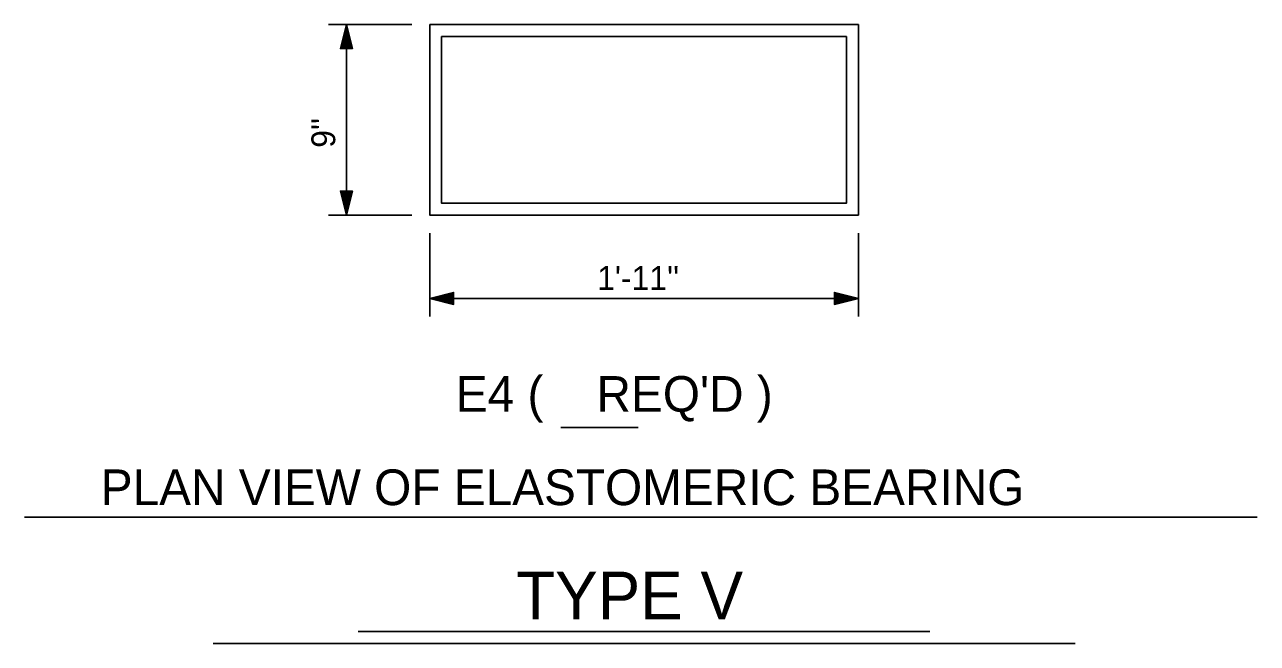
# Model space of a CAD drawing. Extents: x 0 to 18.3, y 0 to 14.8.
# Drawn here: x 1.485 to 5.799, y 5.234 to 7.401 of the extents above; entities that cross this region are included whole.
import ezdxf

# ---------------------------------------------------------------- set-up
doc = ezdxf.new("R2010")
doc.units = 0
for name, color, linetype in [('Dimension Lines', 7, 'Continuous'), ('Miscellaneous Lines', 7, 'Continuous'), ('Text', 7, 'Continuous')]:
    doc.layers.add(name, color=color, linetype=linetype)

msp = doc.modelspace()

# ---------------------------------------------------------------- linework, layer by layer
at = {"layer": 'Dimension Lines'}
for p, q in [((2.8393, 7.4008), (2.5476, 7.4008)), ((2.6106, 6.7341), (2.6106, 7.4008)), ((2.8393, 6.7341), (2.5476, 6.7341)), ((2.9023, 6.6711), (2.9023, 6.3794)), ((4.4023, 6.6711), (4.4023, 6.3794)), ((2.9023, 6.4424), (4.4023, 6.4424))]:
    msp.add_line(p, q, dxfattribs=at)
for points in [[(2.6106, 7.3171), (2.6148, 7.3171), (2.6106, 7.4008), (2.619, 7.3171), (2.6232, 7.3171), (2.6106, 7.4008), (2.6274, 7.3171), (2.6316, 7.3171), (2.6106, 7.4008), (2.5897, 7.3171), (2.5939, 7.3171), (2.6106, 7.4008), (2.5981, 7.3171), (2.6022, 7.3171), (2.6106, 7.4008), (2.6065, 7.3171), (2.6316, 7.3171), (2.5897, 7.3171), (2.6106, 7.4008), (2.6316, 7.3171)], [(2.6106, 6.8179), (2.6065, 6.8179), (2.6106, 6.7341), (2.6022, 6.8179), (2.5981, 6.8179), (2.6106, 6.7341), (2.5939, 6.8179), (2.5897, 6.8179), (2.6106, 6.7341), (2.6316, 6.8179), (2.6274, 6.8179), (2.6106, 6.7341), (2.6232, 6.8179), (2.619, 6.8179), (2.6106, 6.7341), (2.6148, 6.8179), (2.5897, 6.8179), (2.6316, 6.8179), (2.6106, 6.7341), (2.5897, 6.8179)], [(2.986, 6.4424), (2.986, 6.4383), (2.9023, 6.4424), (2.986, 6.4341), (2.986, 6.4299), (2.9023, 6.4424), (2.986, 6.4257), (2.986, 6.4215), (2.9023, 6.4424), (2.986, 6.4634), (2.986, 6.4592), (2.9023, 6.4424), (2.986, 6.455), (2.986, 6.4508), (2.9023, 6.4424), (2.986, 6.4466), (2.986, 6.4215), (2.986, 6.4634), (2.9023, 6.4424), (2.986, 6.4215)], [(4.3186, 6.4424), (4.3186, 6.4466), (4.4023, 6.4424), (4.3186, 6.4508), (4.3186, 6.455), (4.4023, 6.4424), (4.3186, 6.4592), (4.3186, 6.4634), (4.4023, 6.4424), (4.3186, 6.4215), (4.3186, 6.4257), (4.4023, 6.4424), (4.3186, 6.4299), (4.3186, 6.4341), (4.4023, 6.4424), (4.3186, 6.4383), (4.3186, 6.4634), (4.3186, 6.4215), (4.4023, 6.4424), (4.3186, 6.4634)]]:
    msp.add_lwpolyline(points, dxfattribs=at)
at = {"layer": 'Miscellaneous Lines'}
for points in [[(4.4023, 6.7341), (2.9023, 6.7341), (2.9023, 7.4008)], [(2.9023, 7.4008), (4.4023, 7.4008)], [(4.4023, 7.4008), (4.4023, 7.4008), (4.4023, 6.7341), (4.4023, 6.7341)], [(4.3608, 6.7757), (2.9439, 6.7757), (2.9439, 7.3593)], [(2.9439, 7.3593), (4.3608, 7.3593)], [(4.3608, 7.3593), (4.3608, 7.3593), (4.3608, 6.7757), (4.3608, 6.7757)]]:
    msp.add_lwpolyline(points, dxfattribs=at)
at = {"layer": 'Text'}
for p, q in [((3.3607, 5.9899), (3.6322, 5.9899)), ((3.6417, 5.6764), (1.4847, 5.6764)), ((3.6417, 5.6764), (5.7986, 5.6764)), ((3.6523, 5.2764), (2.6523, 5.2764)), ((3.6523, 5.2764), (4.6523, 5.2764)), ((3.6523, 5.2344), (2.1439, 5.2344)), ((3.6523, 5.2344), (5.1607, 5.2344))]:
    msp.add_line(p, q, dxfattribs=at)

# ---------------------------------------------------------------- texts
msp.add_text("9''", height=0.08333, rotation=90, dxfattribs=at).set_placement((2.5715, 6.9697))
for s, height, p in [("1'-11''", 0.08333, (3.4883, 6.472)), ("E4 (    REQ'D )", 0.125, (2.9935, 6.0452)), ('PLAN VIEW OF ELASTOMERIC BEARING', 0.125, (1.751, 5.7184)), ('TYPE V', 0.16698, (3.2047, 5.3184))]:
    msp.add_text(s, height=height, dxfattribs=at).set_placement(p)

doc.saveas('drawing.dxf')
